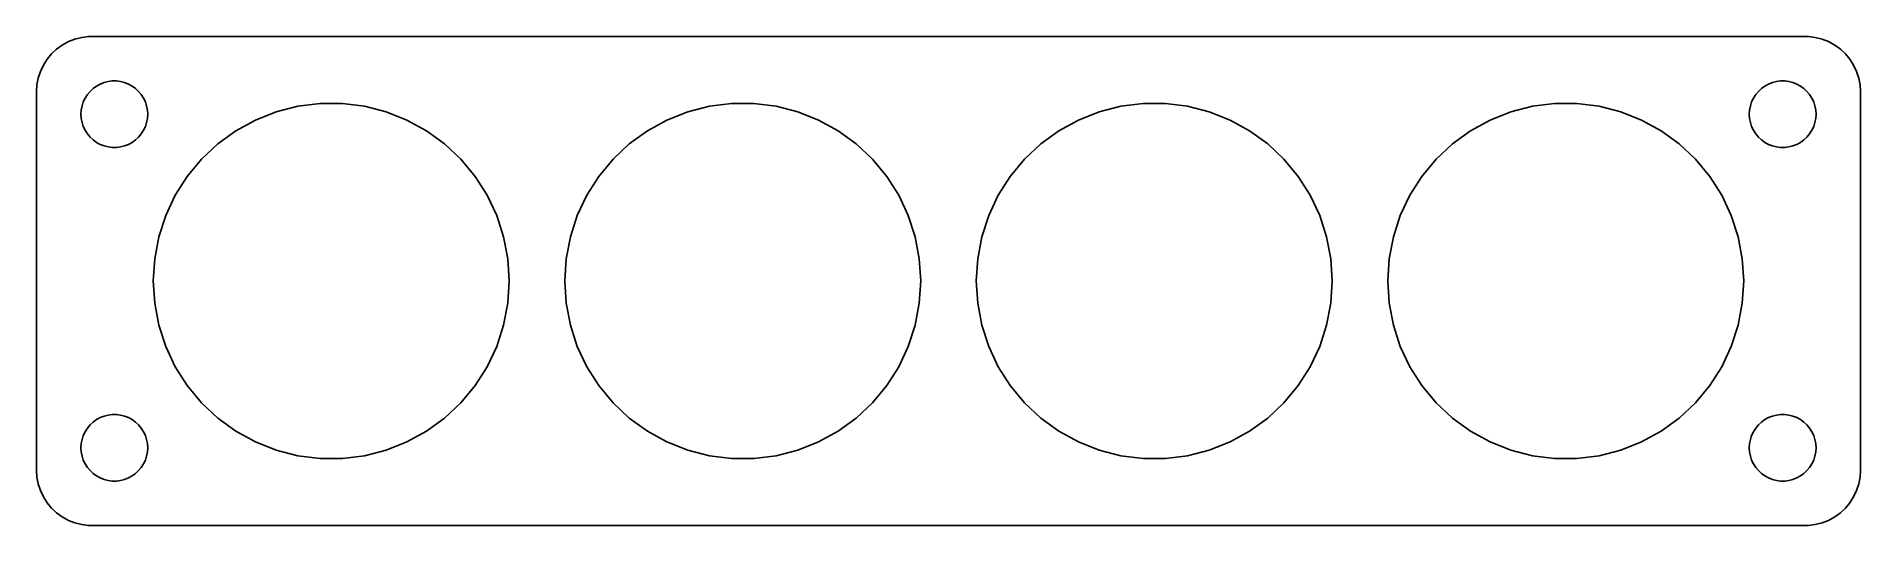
# Model space of a CAD drawing. Header units: metres. Extents: x -82 to 82, y 32 to 76.
import ezdxf

# ---------------------------------------------------------------- set-up
doc = ezdxf.new("R2010")
doc.units = ezdxf.units.M

msp = doc.modelspace()

# ---------------------------------------------------------------- linework, layer by layer
for p, q in [((-79.1289, 75.5241), (-79.6791, 75.2216)), ((-78.5451, 75.7553), (-79.1289, 75.5241)), ((-77.9369, 75.9114), (-78.5451, 75.7553)), ((-77.3139, 75.9901), (-77.9369, 75.9114)), ((77.3139, 75.9901), (-77.3139, 75.9901)), ((77.9369, 75.9114), (77.3139, 75.9901)), ((78.5451, 75.7553), (77.9369, 75.9114)), ((79.1289, 75.5241), (78.5451, 75.7553)), ((79.6791, 75.2216), (79.1289, 75.5241)), ((-81.0451, 73.9389), (-81.3815, 73.4088)), ((-80.6448, 74.4227), (-81.0451, 73.9389)), ((-80.1871, 74.8526), (-80.6448, 74.4227)), ((-79.6791, 75.2216), (-80.1871, 74.8526)), ((80.1871, 74.8526), (79.6791, 75.2216)), ((80.6448, 74.4227), (80.1871, 74.8526)), ((81.0451, 73.9389), (80.6448, 74.4227)), ((81.3815, 73.4088), (81.0451, 73.9389)), ((-81.8429, 72.2434), (-81.9606, 71.6267)), ((-81.6489, 72.8406), (-81.8429, 72.2434)), ((-81.3815, 73.4088), (-81.6489, 72.8406)), ((81.6489, 72.8406), (81.3815, 73.4088)), ((81.8429, 72.2434), (81.6489, 72.8406)), ((81.9606, 71.6267), (81.8429, 72.2434)), ((-81.9606, 71.6267), (-82, 71)), ((-82, 71), (-82, 37)), ((-77.6289, 70.4453), (-77.427, 70.7634)), ((-77.427, 70.7634), (-77.1869, 71.0536)), ((-77.1869, 71.0536), (-76.9123, 71.3115)), ((-76.9123, 71.3115), (-76.6075, 71.533)), ((-76.6075, 71.533), (-76.2773, 71.7145)), ((-76.2773, 71.7145), (-75.927, 71.8532)), ((-75.927, 71.8532), (-75.5621, 71.9469)), ((-75.5621, 71.9469), (-75.1884, 71.9941)), ((-75.1884, 71.9941), (-74.8116, 71.9941)), ((-74.8116, 71.9941), (-74.4379, 71.9469)), ((-74.4379, 71.9469), (-74.073, 71.8532)), ((-74.073, 71.8532), (-73.7227, 71.7145)), ((-73.7227, 71.7145), (-73.3925, 71.533)), ((-73.3925, 71.533), (-73.0877, 71.3115)), ((-73.0877, 71.3115), (-72.8131, 71.0536)), ((-72.8131, 71.0536), (-72.573, 70.7634)), ((-72.573, 70.7634), (-72.3711, 70.4453)), ((72.3711, 70.4453), (72.573, 70.7634)), ((72.573, 70.7634), (72.8131, 71.0536)), ((72.8131, 71.0536), (73.0877, 71.3115)), ((73.0877, 71.3115), (73.3925, 71.533)), ((73.3925, 71.533), (73.7227, 71.7145)), ((73.7227, 71.7145), (74.073, 71.8532)), ((74.073, 71.8532), (74.4379, 71.9469)), ((74.4379, 71.9469), (74.8116, 71.9941)), ((74.8116, 71.9941), (75.1884, 71.9941)), ((75.1884, 71.9941), (75.5621, 71.9469)), ((75.5621, 71.9469), (75.927, 71.8532)), ((75.927, 71.8532), (76.2773, 71.7145)), ((76.2773, 71.7145), (76.6075, 71.533)), ((76.6075, 71.533), (76.9123, 71.3115)), ((76.9123, 71.3115), (77.1869, 71.0536)), ((77.1869, 71.0536), (77.427, 70.7634)), ((77.427, 70.7634), (77.6289, 70.4453)), ((82, 71), (81.9606, 71.6267)), ((82, 37), (82, 71)), ((-78, 69), (-77.9763, 69.376)), ((-77.9763, 68.624), (-78, 69)), ((-77.9763, 69.376), (-77.9057, 69.7461)), ((-77.9057, 69.7461), (-77.7893, 70.1044)), ((-77.7893, 70.1044), (-77.6289, 70.4453)), ((-72.3711, 70.4453), (-72.2107, 70.1044)), ((-72.2107, 70.1044), (-72.0943, 69.7461)), ((-72.0943, 69.7461), (-72.0237, 69.376)), ((-72.0237, 69.376), (-72, 69)), ((-72, 69), (-72.0237, 68.624)), ((-62.3125, 68.4772), (-60.4443, 69.2169)), ((-60.4443, 69.2169), (-58.4981, 69.7166)), ((-58.4981, 69.7166), (-56.5046, 69.9684)), ((-56.5046, 69.9684), (-54.4953, 69.9684)), ((-54.4953, 69.9684), (-52.5019, 69.7166)), ((-52.5019, 69.7166), (-50.5557, 69.2169)), ((-50.5557, 69.2169), (-48.6875, 68.4772)), ((-25.3125, 68.4772), (-23.4443, 69.2169)), ((-23.4443, 69.2169), (-21.4981, 69.7166)), ((-21.4981, 69.7166), (-19.5046, 69.9684)), ((-19.5046, 69.9684), (-17.4953, 69.9684)), ((-17.4953, 69.9684), (-15.5019, 69.7166)), ((-15.5019, 69.7166), (-13.5557, 69.2169)), ((-13.5557, 69.2169), (-11.6875, 68.4772)), ((11.6875, 68.4772), (13.5557, 69.2169)), ((13.5557, 69.2169), (15.5019, 69.7166)), ((15.5019, 69.7166), (17.4953, 69.9684)), ((17.4953, 69.9684), (19.5046, 69.9684)), ((19.5046, 69.9684), (21.4981, 69.7166)), ((21.4981, 69.7166), (23.4443, 69.2169)), ((23.4443, 69.2169), (25.3125, 68.4772)), ((48.6875, 68.4772), (50.5557, 69.2169)), ((50.5557, 69.2169), (52.5019, 69.7166)), ((52.5019, 69.7166), (54.4953, 69.9684)), ((54.4953, 69.9684), (56.5046, 69.9684)), ((56.5046, 69.9684), (58.4981, 69.7166)), ((58.4981, 69.7166), (60.4443, 69.2169)), ((60.4443, 69.2169), (62.3125, 68.4772)), ((72, 69), (72.0237, 69.376)), ((72.0237, 68.624), (72, 69)), ((72.0237, 69.376), (72.0943, 69.7461)), ((72.0943, 69.7461), (72.2107, 70.1044)), ((72.2107, 70.1044), (72.3711, 70.4453)), ((77.6289, 70.4453), (77.7893, 70.1044)), ((77.7893, 70.1044), (77.9057, 69.7461)), ((77.9057, 69.7461), (77.9763, 69.376)), ((77.9763, 69.376), (78, 69)), ((78, 69), (77.9763, 68.624)), ((-77.9057, 68.2539), (-77.9763, 68.624)), ((-77.7893, 67.8956), (-77.9057, 68.2539)), ((-77.6289, 67.5547), (-77.7893, 67.8956)), ((-77.427, 67.2366), (-77.6289, 67.5547)), ((-72.3711, 67.5547), (-72.573, 67.2366)), ((-72.2107, 67.8956), (-72.3711, 67.5547)), ((-72.0943, 68.2539), (-72.2107, 67.8956)), ((-72.0237, 68.624), (-72.0943, 68.2539)), ((-65.6988, 66.3282), (-64.0732, 67.5092)), ((-64.0732, 67.5092), (-62.3125, 68.4772)), ((-48.6875, 68.4772), (-46.9268, 67.5092)), ((-46.9268, 67.5092), (-45.3012, 66.3282)), ((-28.6988, 66.3282), (-27.0732, 67.5092)), ((-27.0732, 67.5092), (-25.3125, 68.4772)), ((-11.6875, 68.4772), (-9.92676, 67.5092)), ((-9.92676, 67.5092), (-8.30121, 66.3282)), ((8.30121, 66.3282), (9.92676, 67.5092)), ((9.92676, 67.5092), (11.6875, 68.4772)), ((25.3125, 68.4772), (27.0732, 67.5092)), ((27.0732, 67.5092), (28.6988, 66.3282)), ((45.3012, 66.3282), (46.9268, 67.5092)), ((46.9268, 67.5092), (48.6875, 68.4772)), ((62.3125, 68.4772), (64.0732, 67.5092)), ((64.0732, 67.5092), (65.6988, 66.3282)), ((72.0943, 68.2539), (72.0237, 68.624)), ((72.2107, 67.8956), (72.0943, 68.2539)), ((72.3711, 67.5547), (72.2107, 67.8956)), ((72.573, 67.2366), (72.3711, 67.5547)), ((77.6289, 67.5547), (77.427, 67.2366)), ((77.7893, 67.8956), (77.6289, 67.5547)), ((77.9057, 68.2539), (77.7893, 67.8956)), ((77.9763, 68.624), (77.9057, 68.2539)), ((-77.1869, 66.9464), (-77.427, 67.2366)), ((-76.9123, 66.6884), (-77.1869, 66.9464)), ((-76.6075, 66.467), (-76.9123, 66.6884)), ((-76.2773, 66.2855), (-76.6075, 66.467)), ((-75.927, 66.1468), (-76.2773, 66.2855)), ((-75.5621, 66.0531), (-75.927, 66.1468)), ((-75.1884, 66.0059), (-75.5621, 66.0531)), ((-74.8116, 66.0059), (-75.1884, 66.0059)), ((-74.4379, 66.0531), (-74.8116, 66.0059)), ((-74.073, 66.1468), (-74.4379, 66.0531)), ((-73.7227, 66.2855), (-74.073, 66.1468)), ((-73.3925, 66.467), (-73.7227, 66.2855)), ((-73.0877, 66.6884), (-73.3925, 66.467)), ((-72.8131, 66.9464), (-73.0877, 66.6884)), ((-72.573, 67.2366), (-72.8131, 66.9464)), ((-67.1635, 64.9527), (-65.6988, 66.3282)), ((-45.3012, 66.3282), (-43.8365, 64.9527)), ((-30.1635, 64.9527), (-28.6988, 66.3282)), ((-8.30121, 66.3282), (-6.83649, 64.9527)), ((6.83649, 64.9527), (8.30121, 66.3282)), ((28.6988, 66.3282), (30.1635, 64.9527)), ((43.8365, 64.9527), (45.3012, 66.3282)), ((65.6988, 66.3282), (67.1635, 64.9527)), ((72.8131, 66.9464), (72.573, 67.2366)), ((73.0877, 66.6884), (72.8131, 66.9464)), ((73.3925, 66.467), (73.0877, 66.6884)), ((73.7227, 66.2855), (73.3925, 66.467)), ((74.073, 66.1468), (73.7227, 66.2855)), ((74.4379, 66.0531), (74.073, 66.1468)), ((74.8116, 66.0059), (74.4379, 66.0531)), ((75.1884, 66.0059), (74.8116, 66.0059)), ((75.5621, 66.0531), (75.1884, 66.0059)), ((75.927, 66.1468), (75.5621, 66.0531)), ((76.2773, 66.2855), (75.927, 66.1468)), ((76.6075, 66.467), (76.2773, 66.2855)), ((76.9123, 66.6884), (76.6075, 66.467)), ((77.1869, 66.9464), (76.9123, 66.6884)), ((77.427, 67.2366), (77.1869, 66.9464)), ((-68.4443, 63.4046), (-67.1635, 64.9527)), ((-43.8365, 64.9527), (-42.5557, 63.4046)), ((-31.4443, 63.4046), (-30.1635, 64.9527)), ((-6.83649, 64.9527), (-5.55573, 63.4046)), ((5.55573, 63.4046), (6.83649, 64.9527)), ((30.1635, 64.9527), (31.4443, 63.4046)), ((42.5557, 63.4046), (43.8365, 64.9527)), ((67.1635, 64.9527), (68.4443, 63.4046)), ((-69.5209, 61.7081), (-68.4443, 63.4046)), ((-42.5557, 63.4046), (-41.4791, 61.7081)), ((-32.5209, 61.7081), (-31.4443, 63.4046)), ((-5.55573, 63.4046), (-4.47908, 61.7081)), ((4.47908, 61.7081), (5.55573, 63.4046)), ((31.4443, 63.4046), (32.5209, 61.7081)), ((41.4791, 61.7081), (42.5557, 63.4046)), ((68.4443, 63.4046), (69.5209, 61.7081)), ((-70.3764, 59.89), (-69.5209, 61.7081)), ((-41.4791, 61.7081), (-40.6236, 59.89)), ((-33.3764, 59.89), (-32.5209, 61.7081)), ((-4.47908, 61.7081), (-3.62357, 59.89)), ((3.62357, 59.89), (4.47908, 61.7081)), ((32.5209, 61.7081), (33.3764, 59.89)), ((40.6236, 59.89), (41.4791, 61.7081)), ((69.5209, 61.7081), (70.3764, 59.89)), ((-70.9973, 57.979), (-70.3764, 59.89)), ((-40.6236, 59.89), (-40.0027, 57.979)), ((-33.9973, 57.979), (-33.3764, 59.89)), ((-3.62357, 59.89), (-3.00266, 57.979)), ((3.00266, 57.979), (3.62357, 59.89)), ((33.3764, 59.89), (33.9973, 57.979)), ((40.0027, 57.979), (40.6236, 59.89)), ((70.3764, 59.89), (70.9973, 57.979)), ((-71.3738, 56.0053), (-70.9973, 57.979)), ((-40.0027, 57.979), (-39.6262, 56.0053)), ((-34.3738, 56.0053), (-33.9973, 57.979)), ((-3.00266, 57.979), (-2.62616, 56.0053)), ((2.62616, 56.0053), (3.00266, 57.979)), ((33.9973, 57.979), (34.3738, 56.0053)), ((39.6262, 56.0053), (40.0027, 57.979)), ((70.9973, 57.979), (71.3738, 56.0053)), ((-71.5, 54), (-71.3738, 56.0053)), ((-39.6262, 56.0053), (-39.5, 54)), ((-34.5, 54), (-34.3738, 56.0053)), ((-2.62616, 56.0053), (-2.5, 54)), ((2.5, 54), (2.62616, 56.0053)), ((34.3738, 56.0053), (34.5, 54)), ((39.5, 54), (39.6262, 56.0053)), ((71.3738, 56.0053), (71.5, 54)), ((-71.3738, 51.9947), (-71.5, 54)), ((-39.5, 54), (-39.6262, 51.9947)), ((-34.3738, 51.9947), (-34.5, 54)), ((-2.5, 54), (-2.62616, 51.9947)), ((2.62616, 51.9947), (2.5, 54)), ((34.5, 54), (34.3738, 51.9947)), ((39.6262, 51.9947), (39.5, 54)), ((71.5, 54), (71.3738, 51.9947)), ((-70.9973, 50.021), (-71.3738, 51.9947)), ((-39.6262, 51.9947), (-40.0027, 50.021)), ((-33.9973, 50.021), (-34.3738, 51.9947)), ((-2.62616, 51.9947), (-3.00266, 50.021)), ((3.00266, 50.021), (2.62616, 51.9947)), ((34.3738, 51.9947), (33.9973, 50.021)), ((40.0027, 50.021), (39.6262, 51.9947)), ((71.3738, 51.9947), (70.9973, 50.021)), ((-70.3764, 48.11), (-70.9973, 50.021)), ((-40.0027, 50.021), (-40.6236, 48.11)), ((-33.3764, 48.11), (-33.9973, 50.021)), ((-3.00266, 50.021), (-3.62357, 48.11)), ((3.62357, 48.11), (3.00266, 50.021)), ((33.9973, 50.021), (33.3764, 48.11)), ((40.6236, 48.11), (40.0027, 50.021)), ((70.9973, 50.021), (70.3764, 48.11)), ((-69.5209, 46.2919), (-70.3764, 48.11)), ((-40.6236, 48.11), (-41.4791, 46.2919)), ((-32.5209, 46.2919), (-33.3764, 48.11)), ((-3.62357, 48.11), (-4.47908, 46.2919)), ((4.47908, 46.2919), (3.62357, 48.11)), ((33.3764, 48.11), (32.5209, 46.2919)), ((41.4791, 46.2919), (40.6236, 48.11)), ((70.3764, 48.11), (69.5209, 46.2919)), ((-68.4443, 44.5954), (-69.5209, 46.2919)), ((-41.4791, 46.2919), (-42.5557, 44.5954)), ((-31.4443, 44.5954), (-32.5209, 46.2919)), ((-4.47908, 46.2919), (-5.55573, 44.5954)), ((5.55573, 44.5954), (4.47908, 46.2919)), ((32.5209, 46.2919), (31.4443, 44.5954)), ((42.5557, 44.5954), (41.4791, 46.2919)), ((69.5209, 46.2919), (68.4443, 44.5954)), ((-67.1635, 43.0473), (-68.4443, 44.5954)), ((-42.5557, 44.5954), (-43.8365, 43.0473)), ((-30.1635, 43.0473), (-31.4443, 44.5954)), ((-5.55573, 44.5954), (-6.83649, 43.0473)), ((6.83649, 43.0473), (5.55573, 44.5954)), ((31.4443, 44.5954), (30.1635, 43.0473)), ((43.8365, 43.0473), (42.5557, 44.5954)), ((68.4443, 44.5954), (67.1635, 43.0473)), ((-65.6988, 41.6718), (-67.1635, 43.0473)), ((-43.8365, 43.0473), (-45.3012, 41.6718)), ((-28.6988, 41.6718), (-30.1635, 43.0473)), ((-6.83649, 43.0473), (-8.30121, 41.6718)), ((8.30121, 41.6718), (6.83649, 43.0473)), ((30.1635, 43.0473), (28.6988, 41.6718)), ((45.3012, 41.6718), (43.8365, 43.0473)), ((67.1635, 43.0473), (65.6988, 41.6718)), ((-77.427, 40.7634), (-77.1869, 41.0536)), ((-77.1869, 41.0536), (-76.9123, 41.3116)), ((-76.9123, 41.3116), (-76.6075, 41.533)), ((-76.6075, 41.533), (-76.2773, 41.7145)), ((-76.2773, 41.7145), (-75.927, 41.8532)), ((-75.927, 41.8532), (-75.5621, 41.9469)), ((-75.5621, 41.9469), (-75.1884, 41.9941)), ((-75.1884, 41.9941), (-74.8116, 41.9941)), ((-74.8116, 41.9941), (-74.4379, 41.9469)), ((-74.4379, 41.9469), (-74.073, 41.8532)), ((-74.073, 41.8532), (-73.7227, 41.7145)), ((-73.7227, 41.7145), (-73.3925, 41.533)), ((-73.3925, 41.533), (-73.0877, 41.3116)), ((-73.0877, 41.3116), (-72.8131, 41.0536)), ((-72.8131, 41.0536), (-72.573, 40.7634)), ((-64.0732, 40.4908), (-65.6988, 41.6718)), ((-45.3012, 41.6718), (-46.9268, 40.4908)), ((-27.0732, 40.4908), (-28.6988, 41.6718)), ((-8.30121, 41.6718), (-9.92676, 40.4908)), ((9.92676, 40.4908), (8.30121, 41.6718)), ((28.6988, 41.6718), (27.0732, 40.4908)), ((46.9268, 40.4908), (45.3012, 41.6718)), ((65.6988, 41.6718), (64.0732, 40.4908)), ((72.573, 40.7634), (72.8131, 41.0536)), ((72.8131, 41.0536), (73.0877, 41.3116)), ((73.0877, 41.3116), (73.3925, 41.533)), ((73.3925, 41.533), (73.7227, 41.7145)), ((73.7227, 41.7145), (74.073, 41.8532)), ((74.073, 41.8532), (74.4379, 41.9469)), ((74.4379, 41.9469), (74.8116, 41.9941)), ((74.8116, 41.9941), (75.1884, 41.9941)), ((75.1884, 41.9941), (75.5621, 41.9469)), ((75.5621, 41.9469), (75.927, 41.8532)), ((75.927, 41.8532), (76.2773, 41.7145)), ((76.2773, 41.7145), (76.6075, 41.533)), ((76.6075, 41.533), (76.9123, 41.3116)), ((76.9123, 41.3116), (77.1869, 41.0536)), ((77.1869, 41.0536), (77.427, 40.7634)), ((-78, 39), (-77.9763, 39.376)), ((-77.9763, 39.376), (-77.9057, 39.7461)), ((-77.9057, 39.7461), (-77.7893, 40.1044)), ((-77.7893, 40.1044), (-77.6289, 40.4453)), ((-77.6289, 40.4453), (-77.427, 40.7634)), ((-72.573, 40.7634), (-72.3711, 40.4453)), ((-72.3711, 40.4453), (-72.2107, 40.1044)), ((-72.2107, 40.1044), (-72.0943, 39.7461)), ((-72.0943, 39.7461), (-72.0237, 39.376)), ((-72.0237, 39.376), (-72, 39)), ((-62.3125, 39.5228), (-64.0732, 40.4908)), ((-60.4443, 38.7831), (-62.3125, 39.5228)), ((-48.6875, 39.5228), (-50.5557, 38.7831)), ((-46.9268, 40.4908), (-48.6875, 39.5228)), ((-25.3125, 39.5228), (-27.0732, 40.4908)), ((-23.4443, 38.7831), (-25.3125, 39.5228)), ((-11.6875, 39.5228), (-13.5557, 38.7831)), ((-9.92676, 40.4908), (-11.6875, 39.5228)), ((11.6875, 39.5228), (9.92676, 40.4908)), ((13.5557, 38.7831), (11.6875, 39.5228)), ((25.3125, 39.5228), (23.4443, 38.7831)), ((27.0732, 40.4908), (25.3125, 39.5228)), ((48.6875, 39.5228), (46.9268, 40.4908)), ((50.5557, 38.7831), (48.6875, 39.5228)), ((62.3125, 39.5228), (60.4443, 38.7831)), ((64.0732, 40.4908), (62.3125, 39.5228)), ((72, 39), (72.0237, 39.376)), ((72.0237, 39.376), (72.0943, 39.7461)), ((72.0943, 39.7461), (72.2107, 40.1044)), ((72.2107, 40.1044), (72.3711, 40.4453)), ((72.3711, 40.4453), (72.573, 40.7634)), ((77.427, 40.7634), (77.6289, 40.4453)), ((77.6289, 40.4453), (77.7893, 40.1044)), ((77.7893, 40.1044), (77.9057, 39.7461)), ((77.9057, 39.7461), (77.9763, 39.376)), ((77.9763, 39.376), (78, 39)), ((-77.9763, 38.624), (-78, 39)), ((-77.9057, 38.2539), (-77.9763, 38.624)), ((-77.7893, 37.8956), (-77.9057, 38.2539)), ((-77.6289, 37.5547), (-77.7893, 37.8956)), ((-72.2107, 37.8956), (-72.3711, 37.5547)), ((-72.0943, 38.2539), (-72.2107, 37.8956)), ((-72.0237, 38.624), (-72.0943, 38.2539)), ((-72, 39), (-72.0237, 38.624)), ((-58.4981, 38.2834), (-60.4443, 38.7831)), ((-56.5046, 38.0316), (-58.4981, 38.2834)), ((-54.4953, 38.0316), (-56.5046, 38.0316)), ((-52.5019, 38.2834), (-54.4953, 38.0316)), ((-50.5557, 38.7831), (-52.5019, 38.2834)), ((-21.4981, 38.2834), (-23.4443, 38.7831)), ((-19.5046, 38.0316), (-21.4981, 38.2834)), ((-17.4953, 38.0316), (-19.5046, 38.0316)), ((-15.5019, 38.2834), (-17.4953, 38.0316)), ((-13.5557, 38.7831), (-15.5019, 38.2834)), ((15.5019, 38.2834), (13.5557, 38.7831)), ((17.4953, 38.0316), (15.5019, 38.2834)), ((19.5046, 38.0316), (17.4953, 38.0316)), ((21.4981, 38.2834), (19.5046, 38.0316)), ((23.4443, 38.7831), (21.4981, 38.2834)), ((52.5019, 38.2834), (50.5557, 38.7831)), ((54.4953, 38.0316), (52.5019, 38.2834)), ((56.5046, 38.0316), (54.4953, 38.0316)), ((58.4981, 38.2834), (56.5046, 38.0316)), ((60.4443, 38.7831), (58.4981, 38.2834)), ((72.0237, 38.624), (72, 39)), ((72.0943, 38.2539), (72.0237, 38.624)), ((72.2107, 37.8956), (72.0943, 38.2539)), ((72.3711, 37.5547), (72.2107, 37.8956)), ((77.7893, 37.8956), (77.6289, 37.5547)), ((77.9057, 38.2539), (77.7893, 37.8956)), ((77.9763, 38.624), (77.9057, 38.2539)), ((78, 39), (77.9763, 38.624)), ((-82, 37), (-81.9606, 36.3733)), ((-81.9606, 36.3733), (-81.8429, 35.7566)), ((-77.427, 37.2366), (-77.6289, 37.5547)), ((-77.1869, 36.9464), (-77.427, 37.2366)), ((-76.9123, 36.6885), (-77.1869, 36.9464)), ((-76.6075, 36.467), (-76.9123, 36.6885)), ((-76.2773, 36.2855), (-76.6075, 36.467)), ((-75.927, 36.1468), (-76.2773, 36.2855)), ((-75.5621, 36.0531), (-75.927, 36.1468)), ((-74.073, 36.1468), (-74.4379, 36.0531)), ((-73.7227, 36.2855), (-74.073, 36.1468)), ((-73.3925, 36.467), (-73.7227, 36.2855)), ((-73.0877, 36.6885), (-73.3925, 36.467)), ((-72.8131, 36.9464), (-73.0877, 36.6885)), ((-72.573, 37.2366), (-72.8131, 36.9464)), ((-72.3711, 37.5547), (-72.573, 37.2366)), ((72.573, 37.2366), (72.3711, 37.5547)), ((72.8131, 36.9464), (72.573, 37.2366)), ((73.0877, 36.6885), (72.8131, 36.9464)), ((73.3925, 36.467), (73.0877, 36.6885)), ((73.7227, 36.2855), (73.3925, 36.467)), ((74.073, 36.1468), (73.7227, 36.2855)), ((74.4379, 36.0531), (74.073, 36.1468)), ((75.927, 36.1468), (75.5621, 36.0531)), ((76.2773, 36.2855), (75.927, 36.1468)), ((76.6075, 36.467), (76.2773, 36.2855)), ((76.9123, 36.6885), (76.6075, 36.467)), ((77.1869, 36.9464), (76.9123, 36.6885)), ((77.427, 37.2366), (77.1869, 36.9464)), ((77.6289, 37.5547), (77.427, 37.2366)), ((81.8429, 35.7566), (81.9606, 36.3733)), ((81.9606, 36.3733), (82, 37)), ((-81.8429, 35.7566), (-81.6489, 35.1594)), ((-81.6489, 35.1594), (-81.3815, 34.5912)), ((-81.3815, 34.5912), (-81.0451, 34.0611)), ((-75.1884, 36.0059), (-75.5621, 36.0531)), ((-74.8116, 36.0059), (-75.1884, 36.0059)), ((-74.4379, 36.0531), (-74.8116, 36.0059)), ((74.8116, 36.0059), (74.4379, 36.0531)), ((75.1884, 36.0059), (74.8116, 36.0059)), ((75.5621, 36.0531), (75.1884, 36.0059)), ((81.0451, 34.0611), (81.3815, 34.5912)), ((81.3815, 34.5912), (81.6489, 35.1594)), ((81.6489, 35.1594), (81.8429, 35.7566)), ((-81.0451, 34.0611), (-80.6448, 33.5773)), ((-80.6448, 33.5773), (-80.1871, 33.1474)), ((-80.1871, 33.1474), (-79.6791, 32.7784)), ((79.6791, 32.7784), (80.1871, 33.1474)), ((80.1871, 33.1474), (80.6448, 33.5773)), ((80.6448, 33.5773), (81.0451, 34.0611)), ((-79.6791, 32.7784), (-79.1289, 32.4759)), ((-79.1289, 32.4759), (-78.5451, 32.2447)), ((-78.5451, 32.2447), (-77.9369, 32.0886)), ((-77.9369, 32.0886), (-77.3139, 32.0099)), ((-77.3139, 32.0099), (77.3139, 32.0099)), ((77.3139, 32.0099), (77.9369, 32.0886)), ((77.9369, 32.0886), (78.5451, 32.2447)), ((78.5451, 32.2447), (79.1289, 32.4759)), ((79.1289, 32.4759), (79.6791, 32.7784))]:
    msp.add_line(p, q)

doc.saveas('drawing.dxf')
